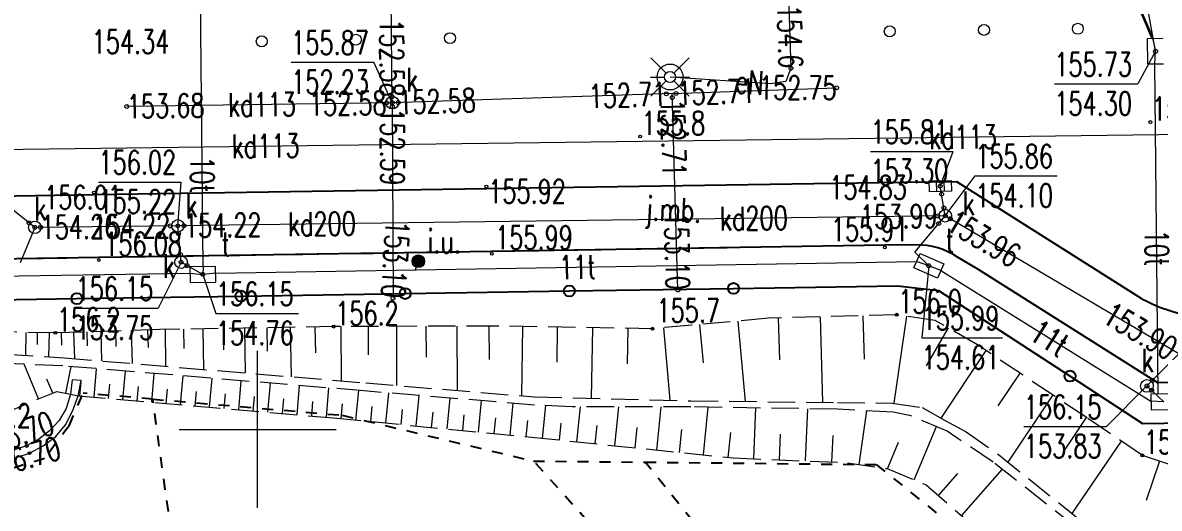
# Model space of a CAD drawing. Header units: metres. Extents: x 7583802 to 7586368, y 5958992 to 5960558.
# Drawn here: x 7585785 to 7585857.4, y 5959095 to 5959125.9 of the extents above; entities that cross this region are included whole.
import ezdxf
from ezdxf.enums import TextEntityAlignment as Align

# ---------------------------------------------------------------- set-up
doc = ezdxf.new("R2010")
doc.units = ezdxf.units.M
for name, pattern in [('1', [0]), ('2', [3, 2, -1]), ('3_1', [0]), ('3_BUBZ02', [2.45, 1.75, -0.7]), ('3_BUBZ02G', [2.45, 1.75, -0.7]), ('3_KTJZ01', [4, 3, -1]), ('3_KTKR01', [0]), ('3_PTRW02', [0]), ('4_1', [0]), ('4_SUPE_01', [0]), ('4_SUPI_01', [0]), ('4_SUPK_01', [0]), ('4_SUPT_01', [0]), ('4_SUUS22_02', [0]), ('BUF', [0]), ('GUZ', [1.4, 0.7, -0.7])]:
    doc.linetypes.add(name, pattern=pattern)
doc.layers.get('0').update_dxf_attribs({"color": 250, "linetype": 'CONTINUOUS', "lineweight": 100})
for name, color, linetype, lineweight in [('1000_L_1', 7, '1', 18), ('BUBZ_L_1', 7, '3_BUBZ02', 18), ('EBTPO_L_2', 7, '1', 18), ('KONTURY_L_0', 114, '2', 25), ('KTJZ_E_T_0', 7, 'CONTINUOUS', 15), ('KTJZ_L_0', 7, '3_KTJZ01', 18), ('KTKR_L_0', 7, '3_KTKR01', 25), ('KTOK_L_4', 7, 'CONTINUOUS', 25), ('PTRW_L_1', 7, 'CONTINUOUS', 18), ('RTPW_T_0', 7, 'CONTINUOUS', 15), ('RTPW_T_1', 7, 'CONTINUOUS', 15), ('SUPE_E_T_3', 1, 'CONTINUOUS', 15), ('SUPE_L_3', 1, '4_SUPE_01', 18), ('SUPI_L_0', 7, '4_SUPI_01', 18), ('SUPK_E_T_0', 34, 'CONTINUOUS', 15), ('SUPK_L_0', 34, '4_SUPK_01', 18), ('SUPT_E_T_0', 30, 'CONTINUOUS', 15), ('SUPT_L_0', 30, '4_SUPT_01', 18), ('SUSM_T_1', 7, 'CONTINUOUS', 18), ('SUSM_T_3', 7, 'CONTINUOUS', 18), ('SUTE_T_0', 1, 'CONTINUOUS', 18), ('SUTK_T_0', 34, 'CONTINUOUS', 18), ('SUTT_T_0', 30, 'CONTINUOUS', 18), ('SUUI_E_T_6', 7, 'CONTINUOUS', 15), ('SUUI_T_8', 7, 'CONTINUOUS', 18), ('SUUK_E_T_3', 7, 'CONTINUOUS', 15), ('SUUK_T_0', 7, 'CONTINUOUS', 18), ('SUUK_T_4', 7, 'CONTINUOUS', 13), ('SUUT_E_T_3', 7, 'CONTINUOUS', 15), ('SUUT_L_3', 7, '4_SUUS22_02', 13)]:
    doc.layers.add(name, color=color, linetype=linetype, lineweight=lineweight)
doc.styles.get("Standard").update_dxf_attribs({"font": 'Simplex.SHX', "width": 0.75})

# ---------------------------------------------------------------- blocks, each defined once
blk = doc.blocks.new('3_RTPW01')
at = {"linetype": 'CONTINUOUS'}
blk.add_circle((0, 0), 0.09, dxfattribs=at)
blk = doc.blocks.new('3_RTPW02')
at = {"linetype": 'CONTINUOUS'}
blk.add_circle((0, 0), 0.09, dxfattribs=at)
blk = doc.blocks.new('4_SUSM02')
at = {"linetype": 'CONTINUOUS'}
for p, q in [((-0.2482, 0.2459), (-1.2318, 1.2296)), ((0.2437, 0.2459), (1.2274, 1.2296)), ((-1.2542, 0), (-0.35, 0)), ((0.3456, 0), (1.2498, 0)), ((-0.2482, -0.2459), (-1.2318, -1.2296)), ((0.2437, -0.2459), (1.2274, -1.2296))]:
    blk.add_line(p, q, dxfattribs=at)
blk.add_circle((-0.0022, 0), 0.3478, dxfattribs=at)
blk = doc.blocks.new('4_SUSM04_01')
at = {"linetype": 'CONTINUOUS'}
blk.add_circle((0, 0), 0.35, dxfattribs=at)
blk = doc.blocks.new('4_SUPS01_03')
at = {"linetype": 'CONTINUOUS'}
blk.add_circle((0, 0), 0.125, dxfattribs=at)
blk = doc.blocks.new('4_SUPS01_05')
at = {"linetype": 'CONTINUOUS'}
blk.add_circle((0, 0), 0.125, dxfattribs=at)
blk = doc.blocks.new('4_SUPS01_07')
at = {"linetype": 'CONTINUOUS'}
blk.add_circle((0, 0), 0.125, dxfattribs=at)
blk = doc.blocks.new('4_SUUS31_01')
at = {"linetype": 'CONTINUOUS'}
for radius in [0.4, 0.36, 0.32, 0.28, 0.24, 0.2, 0.16, 0.12, 0.08, 0.04, 0.0114]:
    blk.add_circle((0, 0), radius, dxfattribs=at)
blk = doc.blocks.new('4_SUUS22_01')
at = {"linetype": 'CONTINUOUS'}
blk.add_circle((0, 0), 0.4, dxfattribs=at)
blk = doc.blocks.new('4_SUUS05')
at = {"linetype": 'CONTINUOUS'}
for p, q in [((-0.7, -0.35), (-0.7, 0.35)), ((-0.7, 0.35), (0.7, 0.35)), ((-0.245, 0.35), (-0.245, -0.35)), ((0.245, 0.35), (0.245, -0.35)), ((0.7, 0.35), (0.7, -0.35)), ((0.7, -0.35), (-0.7, -0.35))]:
    blk.add_line(p, q, dxfattribs=at)

msp = doc.modelspace()

# ---------------------------------------------------------------- linework, layer by layer
at = {"layer": '1000_L_1', "linetype": '1'}
for p, q in [((7585800, 5959095), (7585800, 5959105)), ((7585795, 5959100), (7585805, 5959100))]:
    msp.add_line(p, q, dxfattribs=at)
at = {"layer": 'BUBZ_L_1', "linetype": '3_BUBZ02G'}
for p, q in [((7585832.56, 5959107.08), (7585825.16, 5959106.42)), ((7585840.72, 5959107.31), (7585832.56, 5959107.08)), ((7585843.18, 5959106.95), (7585840.72, 5959107.31)), ((7585845.87, 5959105.39), (7585843.18, 5959106.95)), ((7585787.12, 5959106.15), (7585771.42, 5959106.41)), ((7585793.76, 5959106.36), (7585787.12, 5959106.15)), ((7585804.85, 5959106.55), (7585793.76, 5959106.36)), ((7585815.06, 5959106.59), (7585804.85, 5959106.55)), ((7585825.16, 5959106.42), (7585815.06, 5959106.59)), ((7585852.85, 5959100.73), (7585845.87, 5959105.39)), ((7585781.42, 5959100.02), (7585787.22, 5959102.42)), ((7585787.22, 5959102.42), (7585788.08, 5959102.25)), ((7585788.08, 5959102.25), (7585788.58, 5959102.13)), ((7585788.58, 5959102.13), (7585804.84, 5959100.73)), ((7585804.84, 5959100.73), (7585817.45, 5959099.5)), ((7585856.37, 5959098.34), (7585852.85, 5959100.73)), ((7585817.45, 5959099.5), (7585830.31, 5959098.18)), ((7585830.31, 5959098.18), (7585837.59, 5959097.87)), ((7585858.03, 5959097.77), (7585856.37, 5959098.34)), ((7585837.59, 5959097.87), (7585840.11, 5959097.5)), ((7585840.11, 5959097.5), (7585842.6, 5959096.46)), ((7585842.6, 5959096.46), (7585845.89, 5959093.58))]:
    msp.add_line(p, q, dxfattribs=at)
at = {"layer": 'BUBZ_L_1', "linetype": '3_1'}
for p, q in [((7585828.166, 5959106.688), (7585828.383, 5959104.248)), ((7585830.606, 5959106.906), (7585831.063, 5959101.779)), ((7585833.171, 5959107.097), (7585833.247, 5959104.425)), ((7585835.844, 5959107.173), (7585835.997, 5959101.721)), ((7585838.569, 5959107.249), (7585838.648, 5959104.472)), ((7585841.34, 5959107.219), (7585840.528, 5959101.667)), ((7585785.238, 5959106.181), (7585785.214, 5959104.72)), ((7585785.968, 5959106.169), (7585785.956, 5959105.421)), ((7585786.716, 5959106.157), (7585786.691, 5959104.624)), ((7585787.482, 5959106.161), (7585787.508, 5959105.366)), ((7585788.278, 5959106.187), (7585788.332, 5959104.506)), ((7585789.119, 5959106.213), (7585789.147, 5959105.324)), ((7585790.008, 5959106.241), (7585790.067, 5959104.361)), ((7585790.948, 5959106.271), (7585790.979, 5959105.277)), ((7585791.942, 5959106.303), (7585792.008, 5959104.2)), ((7585792.993, 5959106.336), (7585793.028, 5959105.224)), ((7585794.105, 5959106.366), (7585794.146, 5959104.022)), ((7585795.277, 5959106.386), (7585795.299, 5959105.155)), ((7585796.508, 5959106.407), (7585796.553, 5959103.821)), ((7585797.801, 5959106.429), (7585797.825, 5959105.071)), ((7585799.159, 5959106.453), (7585799.208, 5959103.6)), ((7585800.585, 5959106.477), (7585800.611, 5959104.979)), ((7585802.083, 5959106.503), (7585802.137, 5959103.357)), ((7585803.656, 5959106.53), (7585803.684, 5959104.877)), ((7585805.308, 5959106.552), (7585805.322, 5959103.091)), ((7585807.038, 5959106.559), (7585807.046, 5959104.753)), ((7585808.844, 5959106.566), (7585808.859, 5959102.798)), ((7585810.728, 5959106.573), (7585810.736, 5959104.607)), ((7585812.694, 5959106.581), (7585812.71, 5959102.478)), ((7585814.745, 5959106.589), (7585814.754, 5959104.448)), ((7585816.886, 5959106.559), (7585816.811, 5959102.138)), ((7585819.096, 5959106.522), (7585819.058, 5959104.279)), ((7585821.34, 5959106.484), (7585821.264, 5959101.979)), ((7585823.592, 5959106.446), (7585823.554, 5959104.184)), ((7585825.852, 5959106.482), (7585826.265, 5959101.853)), ((7585843.999, 5959106.475), (7585842.59, 5959104.046)), ((7585846.407, 5959105.032), (7585843.524, 5959100.714)), ((7585786.051, 5959101.936), (7585785.135, 5959104.149)), ((7585787.782, 5959102.309), (7585788.117, 5959104.006)), ((7585789.591, 5959102.043), (7585789.748, 5959103.87)), ((7585786.95, 5959102.308), (7585786.578, 5959103.207)), ((7585791.422, 5959101.885), (7585791.58, 5959103.718)), ((7585793.258, 5959101.727), (7585793.417, 5959103.565)), ((7585795.1, 5959101.569), (7585795.258, 5959103.411)), ((7585796.946, 5959101.41), (7585797.105, 5959103.257)), ((7585798.798, 5959101.25), (7585798.958, 5959103.103)), ((7585848.565, 5959103.591), (7585847.169, 5959101.499)), ((7585788.677, 5959102.122), (7585788.756, 5959103.034)), ((7585790.506, 5959101.964), (7585790.585, 5959102.879)), ((7585792.34, 5959101.806), (7585792.419, 5959102.724)), ((7585794.178, 5959101.648), (7585794.258, 5959102.568)), ((7585796.022, 5959101.489), (7585796.102, 5959102.412)), ((7585800.655, 5959101.09), (7585800.815, 5959102.949)), ((7585802.517, 5959100.93), (7585802.677, 5959102.793)), ((7585804.384, 5959100.769), (7585804.545, 5959102.638)), ((7585806.266, 5959100.591), (7585806.45, 5959102.479)), ((7585808.175, 5959100.405), (7585808.362, 5959102.32)), ((7585797.871, 5959101.33), (7585797.951, 5959102.255)), ((7585799.726, 5959101.17), (7585799.806, 5959102.098)), ((7585801.585, 5959101.01), (7585801.665, 5959101.941)), ((7585803.45, 5959100.85), (7585803.53, 5959101.783)), ((7585805.322, 5959100.683), (7585805.414, 5959101.62)), ((7585810.112, 5959100.216), (7585810.301, 5959102.16)), ((7585812.077, 5959100.024), (7585812.269, 5959101.996)), ((7585814.071, 5959099.83), (7585814.266, 5959101.831)), ((7585816.094, 5959099.632), (7585816.292, 5959101.663)), ((7585850.657, 5959102.194), (7585847.798, 5959097.911)), ((7585807.217, 5959100.498), (7585807.31, 5959101.449)), ((7585809.14, 5959100.311), (7585809.234, 5959101.275)), ((7585811.091, 5959100.12), (7585811.186, 5959101.099)), ((7585813.07, 5959099.927), (7585813.167, 5959100.921)), ((7585818.16, 5959099.427), (7585818.374, 5959101.514)), ((7585820.344, 5959099.203), (7585820.573, 5959101.43)), ((7585822.756, 5959098.955), (7585823.01, 5959101.43)), ((7585825.435, 5959098.68), (7585825.717, 5959101.43)), ((7585828.402, 5959098.376), (7585828.714, 5959101.412)), ((7585831.607, 5959098.125), (7585831.745, 5959101.364)), ((7585834.911, 5959097.984), (7585835.053, 5959101.31)), ((7585838.317, 5959097.763), (7585838.819, 5959101.185)), ((7585815.079, 5959099.731), (7585815.177, 5959100.739)), ((7585817.116, 5959099.533), (7585817.216, 5959100.555)), ((7585819.231, 5959099.317), (7585819.341, 5959100.388)), ((7585821.518, 5959099.082), (7585821.639, 5959100.256)), ((7585841.83, 5959096.782), (7585843.246, 5959100.172)), ((7585852.798, 5959100.764), (7585851.307, 5959098.53)), ((7585824.06, 5959098.822), (7585824.194, 5959100.126)), ((7585826.884, 5959098.532), (7585827.032, 5959099.981)), ((7585829.989, 5959098.213), (7585830.152, 5959099.8)), ((7585833.248, 5959098.055), (7585833.318, 5959099.696)), ((7585836.596, 5959097.912), (7585836.668, 5959099.598)), ((7585840.135, 5959097.49), (7585840.844, 5959099.187)), ((7585855.021, 5959099.256), (7585851.886, 5959094.638)), ((7585844.857, 5959094.484), (7585847.446, 5959097.441)), ((7585857.468, 5959097.963), (7585856.612, 5959095.472)), ((7585843.379, 5959095.778), (7585844.61, 5959097.185))]:
    msp.add_line(p, q, dxfattribs=at)
at = {"layer": 'BUBZ_L_1', "linetype": '3_BUBZ02'}
for p, q in [((7585781.52, 5959104.96), (7585787.68, 5959104.56)), ((7585787.68, 5959104.56), (7585806.9, 5959102.96)), ((7585787.59, 5959104.05), (7585781.42, 5959104.3)), ((7585806.8, 5959102.45), (7585787.59, 5959104.05)), ((7585817.65, 5959101.55), (7585806.8, 5959102.45)), ((7585806.9, 5959102.96), (7585817.63, 5959102.07)), ((7585817.63, 5959102.07), (7585827.6, 5959101.82)), ((7585827.6, 5959101.82), (7585836.94, 5959101.71)), ((7585836.94, 5959101.71), (7585840.44, 5959101.68)), ((7585840.44, 5959101.68), (7585842.34, 5959101.39)), ((7585820.04, 5959101.43), (7585817.65, 5959101.55)), ((7585827.61, 5959101.43), (7585820.04, 5959101.43)), ((7585836.94, 5959101.28), (7585827.61, 5959101.43)), ((7585840.49, 5959101.1), (7585836.94, 5959101.28)), ((7585841.54, 5959100.89), (7585840.49, 5959101.1)), ((7585843.94, 5959099.88), (7585841.54, 5959100.89)), ((7585842.34, 5959101.39), (7585843.76, 5959100.58)), ((7585843.76, 5959100.58), (7585845.15, 5959099.85)), ((7585846.86, 5959097.9), (7585843.94, 5959099.88)), ((7585845.15, 5959099.85), (7585847.2, 5959098.39)), ((7585847.2, 5959098.39), (7585852.52, 5959094.13)), ((7585852.2, 5959093.72), (7585846.86, 5959097.9))]:
    msp.add_line(p, q, dxfattribs=at)
at = {"layer": 'EBTPO_L_2', "linetype": 'BUF', "lineweight": 18}
msp.add_circle((7585826.28, 5959122.47), 0.825, dxfattribs=at)
at = {"layer": 'KONTURY_L_0', "linetype": 'GUZ'}
for p, q in [((7585788, 5959100.23), (7585788.88, 5959102.31)), ((7585793.32, 5959101.93), (7585788.88, 5959102.31)), ((7585793.32, 5959101.93), (7585805.4, 5959100.9)), ((7585795.86, 5959083.67), (7585793.32, 5959101.93)), ((7585805.4, 5959100.9), (7585817.59, 5959097.98)), ((7585788, 5959100.23), (7585786.43, 5959098.14)), ((7585786.43, 5959098.14), (7585769, 5959092.79)), ((7585832.18, 5959081.64), (7585817.59, 5959097.98)), ((7585817.59, 5959097.98), (7585824.7, 5959097.91)), ((7585824.7, 5959097.91), (7585839.42, 5959097.75)), ((7585831.22, 5959089.79), (7585824.7, 5959097.91)), ((7585839.42, 5959097.75), (7585852.99, 5959086.85))]:
    msp.add_line(p, q, dxfattribs=at)
at = {"layer": 'KTJZ_L_0', "linetype": '3_KTJZ01'}
for p, q in [((7585839.61, 5959115.72), (7585814.58, 5959115.33)), ((7585844.55, 5959115.79), (7585839.61, 5959115.72)), ((7585856.34, 5959108.33), (7585844.55, 5959115.79)), ((7585789.58, 5959114.95), (7585764.55, 5959114.55)), ((7585814.58, 5959115.33), (7585789.58, 5959114.95)), ((7585814.92, 5959111.34), (7585839.96, 5959111.75)), ((7585839.96, 5959111.75), (7585841.96, 5959111.76)), ((7585789.89, 5959110.95), (7585814.92, 5959111.34)), ((7585764.85, 5959110.56), (7585789.89, 5959110.95)), ((7585844.59, 5959110.99), (7585845.89, 5959110.22)), ((7585845.89, 5959110.22), (7585857.35, 5959102.96)), ((7585857.35, 5959102.96), (7585861.32, 5959103.03))]:
    msp.add_line(p, q, dxfattribs=at)
for centre, radius, start, end in [((7585842.029, 5959107.121), 4.64, 56.50561, 90.85689), ((7585861.459, 5959117.828), 10.79, 241.67718, 271.01324)]:
    msp.add_arc(centre, radius, start, end, dxfattribs=at)
at = {"layer": 'KTKR_L_0', "linetype": '3_KTKR01'}
for p, q in [((7585839.61, 5959115.72), (7585814.58, 5959115.33)), ((7585844.55, 5959115.79), (7585839.61, 5959115.72)), ((7585856.34, 5959108.33), (7585844.55, 5959115.79)), ((7585789.58, 5959114.95), (7585764.55, 5959114.55)), ((7585814.58, 5959115.33), (7585789.58, 5959114.95)), ((7585839.96, 5959111.75), (7585814.92, 5959111.34)), ((7585841.96, 5959111.76), (7585839.96, 5959111.75)), ((7585814.92, 5959111.34), (7585789.89, 5959110.95)), ((7585789.89, 5959110.95), (7585764.85, 5959110.56)), ((7585845.89, 5959110.22), (7585844.59, 5959110.99)), ((7585857.35, 5959102.96), (7585845.89, 5959110.22)), ((7585861.32, 5959103.03), (7585857.35, 5959102.96))]:
    msp.add_line(p, q, dxfattribs=at)
for centre, radius, start, end in [((7585842.029, 5959107.121), 4.64, 56.50561, 90.85689), ((7585861.459, 5959117.828), 10.79, 241.67718, 271.01324)]:
    msp.add_arc(centre, radius, start, end, dxfattribs=at)
at = {"layer": 'KTOK_L_4'}
for p, q in [((7585819.864, 5959108.824), (7585830.322, 5959108.987)), ((7585830.322, 5959108.987), (7585840.78, 5959109.15)), ((7585840.78, 5959109.15), (7585843.39, 5959108.86)), ((7585843.39, 5959108.86), (7585851.764, 5959103.394)), ((7585778.49, 5959108.18), (7585788.489, 5959108.336)), ((7585788.489, 5959108.336), (7585798.947, 5959108.499)), ((7585798.947, 5959108.499), (7585809.405, 5959108.661)), ((7585809.405, 5959108.661), (7585819.864, 5959108.824)), ((7585851.764, 5959103.394), (7585856.38, 5959100.38)), ((7585856.38, 5959100.38), (7585866.379, 5959100.518))]:
    msp.add_line(p, q, dxfattribs=at)
for centre in [(7585798.947, 5959108.499), (7585809.405, 5959108.661), (7585819.864, 5959108.824), (7585830.322, 5959108.987), (7585788.489, 5959108.336), (7585851.764, 5959103.394)]:
    msp.add_circle(centre, 0.35, dxfattribs=at)
at = {"layer": 'PTRW_L_1', "linetype": '3_PTRW02'}
for p, q in [((7585788.19, 5959103.15), (7585788.08, 5959102.25)), ((7585788.76, 5959103.11), (7585788.19, 5959103.15)), ((7585788.58, 5959102.13), (7585788.76, 5959103.11)), ((7585788.08, 5959102.25), (7585787.81, 5959101.34)), ((7585788.24, 5959101.2), (7585788.58, 5959102.13)), ((7585787.81, 5959101.34), (7585787.37, 5959100.56)), ((7585787.77, 5959100.28), (7585788.24, 5959101.2)), ((7585787.37, 5959100.56), (7585786.75, 5959099.91)), ((7585787.15, 5959099.55), (7585787.77, 5959100.28)), ((7585786.75, 5959099.91), (7585786.06, 5959099.37)), ((7585786.35, 5959098.94), (7585787.15, 5959099.55)), ((7585785.29, 5959098.94), (7585771.53, 5959094.48)), ((7585786.06, 5959099.37), (7585785.29, 5959098.94)), ((7585785.47, 5959098.48), (7585786.35, 5959098.94)), ((7585771.68, 5959094), (7585785.47, 5959098.48))]:
    msp.add_line(p, q, dxfattribs=at)
at = {"layer": 'SUPE_L_3', "linetype": '4_SUPE_01'}
for p, q in [((7585833.835, 5959127.553), (7585833.98, 5959123.03)), ((7585833.98, 5959123.03), (7585833.66, 5959122.19)), ((7585832.688, 5959122.042), (7585826.28, 5959122.47)), ((7585833.66, 5959122.19), (7585832.688, 5959122.042))]:
    msp.add_line(p, q, dxfattribs=at)
at = {"layer": 'SUPI_L_0', "linetype": '4_1'}
for p, q in [((7585856.965, 5959124.943), (7585854.77, 5959130.17)), ((7585810.24, 5959110.72), (7585810.043, 5959110.173))]:
    msp.add_line(p, q, dxfattribs=at)
at = {"layer": 'SUPK_L_0', "linetype": '4_1'}
for p, q in [((7585808.58, 5959120.83), (7585808.38, 5959140.31)), ((7585857.21, 5959124.11), (7585856.03, 5959130.66)), ((7585826.41, 5959121.41), (7585808.58, 5959120.83)), ((7585826.41, 5959121.41), (7585836.89, 5959121.78)), ((7585826.78, 5959108.89), (7585826.41, 5959121.41)), ((7585808.58, 5959120.83), (7585791.67, 5959120.59)), ((7585808.58, 5959120.83), (7585808.63, 5959108.37)), ((7585736.67, 5959117.25), (7585908.02, 5959119.45)), ((7585843.81, 5959113.62), (7585843.49, 5959115.51)), ((7585785.81, 5959112.88), (7585783.53, 5959114.68)), ((7585843.81, 5959113.62), (7585794.92, 5959112.98)), ((7585841.88, 5959111.3), (7585843.81, 5959113.62)), ((7585858.69, 5959104.82), (7585843.81, 5959113.62)), ((7585794.92, 5959112.98), (7585785.81, 5959112.88)), ((7585795.13, 5959110.66), (7585794.92, 5959112.98)), ((7585842.76, 5959110.43), (7585841.88, 5959111.3)), ((7585796.515, 5959109.88), (7585795.13, 5959110.66)), ((7585856.66, 5959102.77), (7585858.69, 5959104.82)), ((7585857.74, 5959101.755), (7585856.66, 5959102.77))]:
    msp.add_line(p, q, dxfattribs=at)
at = {"layer": 'SUPT_L_0', "linetype": '4_SUPT_01'}
for p, q in [((7585855.54, 5959128.45), (7585856.965, 5959125.132)), ((7585796.54, 5959110.38), (7585796.36, 5959127.734)), ((7585856.965, 5959125.132), (7585857.21, 5959124.11)), ((7585857.17, 5959123.285), (7585857.21, 5959124.11)), ((7585857.38, 5959102.25), (7585857.17, 5959123.285)), ((7585796.54, 5959110.38), (7585796.515, 5959109.88)), ((7585797.339, 5959109.96), (7585841.98, 5959110.71)), ((7585842.76, 5959110.43), (7585841.98, 5959110.71)), ((7585843.534, 5959110.137), (7585842.76, 5959110.43)), ((7585725.338, 5959108.83), (7585795.688, 5959109.965)), ((7585795.688, 5959109.965), (7585796.515, 5959109.88)), ((7585797.339, 5959109.96), (7585796.515, 5959109.88)), ((7585843.534, 5959110.137), (7585856.914, 5959101.8)), ((7585857.74, 5959101.755), (7585856.914, 5959101.8))]:
    msp.add_line(p, q, dxfattribs=at)
at = {"layer": 'SUTK_T_0', "linetype": 'CONTINUOUS'}
for p, q in [((7585802.142, 5959123.406), (7585807.408, 5959123.406)), ((7585808.58, 5959120.83), (7585807.408, 5959123.406)), ((7585839.058, 5959117.724), (7585844.323, 5959117.724)), ((7585843.49, 5959115.51), (7585844.323, 5959117.724)), ((7585843.81, 5959113.62), (7585845.722, 5959116.16)), ((7585845.722, 5959116.16), (7585850.933, 5959116.16)), ((7585789.866, 5959115.774), (7585795.131, 5959115.774)), ((7585794.92, 5959112.98), (7585795.131, 5959115.774)), ((7585785.81, 5959112.88), (7585784.879, 5959110.617)), ((7585795.13, 5959110.66), (7585793.673, 5959107.722)), ((7585788.408, 5959107.722), (7585793.673, 5959107.722)), ((7585856.66, 5959102.77), (7585854.088, 5959100.18)), ((7585848.822, 5959100.18), (7585854.088, 5959100.18))]:
    msp.add_line(p, q, dxfattribs=at)
at = {"layer": 'SUTT_T_0', "linetype": 'CONTINUOUS'}
for p, q in [((7585857.21, 5959124.11), (7585856.082, 5959122.026)), ((7585850.762, 5959122.026), (7585856.082, 5959122.026)), ((7585842.76, 5959110.43), (7585842.31, 5959105.838)), ((7585796.515, 5959109.88), (7585797.35, 5959107.39)), ((7585797.35, 5959107.39), (7585802.616, 5959107.39)), ((7585842.31, 5959105.838), (7585847.467, 5959105.838))]:
    msp.add_line(p, q, dxfattribs=at)
at = {"layer": 'SUUT_L_3', "linetype": '4_SUUS22_02'}
for p, q in [((7585856.7, 5959124.93), (7585857.7, 5959124.94)), ((7585856.72, 5959123.28), (7585856.7, 5959124.93)), ((7585857.72, 5959123.29), (7585856.72, 5959123.28)), ((7585841.8, 5959110.31), (7585842.21, 5959111.22)), ((7585842.21, 5959111.22), (7585843.72, 5959110.55)), ((7585797.33, 5959110.39), (7585795.68, 5959110.37)), ((7585795.68, 5959110.37), (7585795.7, 5959109.37)), ((7585797.35, 5959109.39), (7585797.33, 5959110.39)), ((7585843.31, 5959109.64), (7585841.8, 5959110.31)), ((7585843.72, 5959110.55), (7585843.31, 5959109.64)), ((7585795.7, 5959109.37), (7585797.35, 5959109.39)), ((7585858.56, 5959102.27), (7585856.91, 5959102.24)), ((7585856.91, 5959102.24), (7585856.92, 5959101.24)), ((7585856.92, 5959101.24), (7585858.57, 5959101.27))]:
    msp.add_line(p, q, dxfattribs=at)

# ---------------------------------------------------------------- block references
at = {"layer": 'RTPW_T_0'}
for p in [(7585856.88, 5959119.6), (7585824.37, 5959118.68), (7585840.72, 5959107.31), (7585787.12, 5959106.15), (7585804.85, 5959106.55), (7585825.16, 5959106.42), (7585856.37, 5959098.34)]:
    msp.add_blockref('3_RTPW01', p, dxfattribs=at)
at = {"layer": 'RTPW_T_1'}
for p in [(7585814.58, 5959115.48), (7585839.61, 5959115.87), (7585789.58, 5959115.1), (7585814.92, 5959111.19), (7585839.96, 5959111.6), (7585789.89, 5959110.8), (7585785.29, 5959098.94), (7585785.47, 5959098.48)]:
    msp.add_blockref('3_RTPW02', p, dxfattribs=at)
at = {"layer": 'SUSM_T_1'}
msp.add_blockref('4_SUSM02', (7585826.28, 5959122.47), dxfattribs=at)
at = {"layer": 'SUSM_T_3'}
for p in [(7585840.277, 5959125.381), (7585846.282, 5959125.472), (7585852.258, 5959125.544), (7585800.268, 5959124.747), (7585806.262, 5959124.846), (7585812.257, 5959124.946)]:
    msp.add_blockref('4_SUSM04_01', p, dxfattribs=at)
at = {"layer": 'SUTE_T_0'}
msp.add_blockref('4_SUPS01_03', (7585833.98, 5959123.03), dxfattribs=at)
at = {"layer": 'SUTK_T_0'}
for p in [(7585836.89, 5959121.78), (7585808.576, 5959121.212), (7585826.041, 5959121.398), (7585826.417, 5959121.16), (7585826.66, 5959121.419), (7585791.67, 5959120.59), (7585808.22, 5959120.825), (7585808.58, 5959120.83), (7585808.581, 5959120.58), (7585808.96, 5959120.842), (7585843.49, 5959115.51), (7585843.576, 5959115.001), (7585843.725, 5959114.12), (7585785.448, 5959113.166), (7585843.329, 5959113.614), (7585843.401, 5959113.128), (7585843.81, 5959113.62), (7585844.136, 5959113.427), (7585785.81, 5959112.88), (7585786.176, 5959112.884), (7585794.439, 5959112.975), (7585794.92, 5959112.98), (7585794.965, 5959112.478), (7585795.306, 5959112.985), (7585795.087, 5959111.14), (7585795.13, 5959110.66), (7585795.508, 5959110.447), (7585826.78, 5959108.89), (7585808.63, 5959108.37), (7585857.014, 5959103.128), (7585856.66, 5959102.77), (7585856.954, 5959102.494)]:
    msp.add_blockref('4_SUPS01_05', p, dxfattribs=at)
at = {"layer": 'SUTT_T_0'}
for p in [(7585857.21, 5959124.11), (7585842.76, 5959110.43), (7585796.515, 5959109.88)]:
    msp.add_blockref('4_SUPS01_07', p, dxfattribs=at)
at = {"layer": 'SUUI_T_8'}
msp.add_blockref('4_SUUS31_01', (7585810.24, 5959110.72), dxfattribs=at)
at = {"layer": 'SUUK_T_0', "rotation": 1.659425422076963}
msp.add_blockref('4_SUUS05', (7585843.49, 5959115.51), dxfattribs=at)
at = {"layer": 'SUUK_T_4'}
for p in [(7585808.58, 5959120.83), (7585843.81, 5959113.62), (7585785.81, 5959112.88), (7585794.92, 5959112.98), (7585795.13, 5959110.66), (7585856.66, 5959102.77)]:
    msp.add_blockref('4_SUUS22_01', p, dxfattribs=at)

# ---------------------------------------------------------------- texts
at = {"layer": 'KTJZ_E_T_0', "width": 0.7}
msp.add_text('j.mb.', height=1.5, rotation=357.36757, dxfattribs=at).set_placement((7585826.493, 5959113.808), align=Align.MIDDLE)
at = {"layer": 'RTPW_T_0', "width": 0.7}
for s, p in [('155.7', (7585856.98, 5959119.7)), ('155.8', (7585824.47, 5959118.78)), ('156.0', (7585840.82, 5959107.41)), ('156.2', (7585804.95, 5959106.65)), ('155.7', (7585825.414, 5959106.828)), ('156.2', (7585787.22, 5959106.25)), ('157.2', (7585781.52, 5959100.12)), ('156.3', (7585856.47, 5959098.44))]:
    msp.add_text(s, height=1.5, dxfattribs=at).set_placement(p)
at = {"layer": 'RTPW_T_1', "width": 0.7}
for s, p in [('154.83', (7585836.42, 5959114.679)), ('156.01', (7585786.406, 5959114.046)), ('155.92', (7585814.695, 5959114.423)), ('155.91', (7585836.527, 5959112.005)), ('156.08', (7585790.232, 5959111.071)), ('155.99', (7585815.136, 5959111.481))]:
    msp.add_text(s, height=1.5, dxfattribs=at).set_placement(p)
for rotation, p in [(19.6805, (7585782.521, 5959098.109)), (16.02651, (7585782.827, 5959096.772))]:
    msp.add_text('156.70', height=1.5, rotation=rotation, dxfattribs=at).set_placement(p)
at = {"layer": 'SUPE_E_T_3', "width": 0.7}
msp.add_text('eN', height=1.5, rotation=356.1788, dxfattribs=at).set_placement((7585831.347, 5959122.132), align=Align.MIDDLE)
at = {"layer": 'SUPK_E_T_0', "width": 0.7}
for s, rotation, p in [('kd113', 0.81314, (7585800.287, 5959120.712)), ('kd113', 0.7356, (7585844.941, 5959118.64)), ('kd113', 0.7356, (7585800.518, 5959118.07)), ('kd200', 0.75, (7585831.619, 5959113.46)), ('kd200', 0.75, (7585804.1, 5959113.1))]:
    msp.add_text(s, height=1.5, rotation=rotation, dxfattribs=at).set_placement(p, align=Align.MIDDLE)
at = {"layer": 'SUPT_E_T_0', "width": 0.7}
for s, rotation, p in [('10t', 270.59426, (7585796.479, 5959116.242)), ('10t', 270.57198, (7585857.287, 5959111.573)), ('11t', 0.96253, (7585820.379, 5959110.347)), ('11t', 328.07321, (7585850.454, 5959105.825))]:
    msp.add_text(s, height=1.5, rotation=rotation, dxfattribs=at).set_placement(p, align=Align.MIDDLE)
at = {"layer": 'SUTE_T_0', "width": 0.7}
msp.add_text('154.6', height=1.5, rotation=271.77408, dxfattribs=at).set_placement((7585833.98, 5959123.03), align=Align.MIDDLE_RIGHT)
at = {"layer": 'SUTK_T_0', "width": 0.7}
for s, rotation, p in [('152.58', 270.58823, (7585808.576, 5959121.212)), ('152.71', 1.86316, (7585826.041, 5959121.398)), ('152.75', 359.81611, (7585836.89, 5959121.78)), ('152.58', 0.81314, (7585808.22, 5959120.825)), ('153.99', 0.75, (7585843.329, 5959113.614)), ('154.22', 0.62891, (7585794.439, 5959112.975)), ('153.10', 271.20387, (7585826.78, 5959108.89)), ('153.10', 266.44406, (7585808.63, 5959108.37)), ('153.90', 329.40002, (7585858.368, 5959105.01))]:
    msp.add_text(s, height=1.5, rotation=rotation, dxfattribs=at).set_placement(p, align=Align.MIDDLE_RIGHT)
for s, p in [('155.87', (7585802.142, 5959125.406)), ('152.23', (7585802.142, 5959122.906)), ('155.81', (7585839.058, 5959119.724)), ('156.02', (7585789.866, 5959117.774)), ('155.86', (7585845.722, 5959118.16)), ('153.30', (7585839.058, 5959117.224)), ('154.10', (7585845.722, 5959115.66)), ('155.22', (7585789.866, 5959115.274)), ('156.15', (7585788.408, 5959109.722)), ('153.75', (7585788.408, 5959107.222)), ('156.15', (7585848.822, 5959102.18)), ('153.83', (7585848.822, 5959099.68))]:
    msp.add_text(s, height=1.5, dxfattribs=at).set_placement(p, align=Align.TOP_LEFT)
for s, rotation, p in [('152.71', 2.022, (7585826.746, 5959121.422)), ('153.68', 0.81314, (7585791.67, 5959120.59)), ('152.58', 1.86316, (7585808.96, 5959120.842)), ('152.71', 271.69275, (7585826.42, 5959121.068)), ('152.59', 270.22992, (7585808.581, 5959120.481)), ('154.26', 0.62891, (7585786.176, 5959112.884)), ('154.22', 0.75, (7585795.306, 5959112.985)), ('153.96', 329.40002, (7585844.136, 5959113.427))]:
    msp.add_text(s, height=1.5, rotation=rotation, dxfattribs=at).set_placement(p, align=Align.MIDDLE_LEFT)
at = {"layer": 'SUTT_T_0', "width": 0.7}
for s, p in [('154.34', (7585789.434, 5959125.468)), ('155.73', (7585850.762, 5959124.026)), ('154.30', (7585850.762, 5959121.526)), ('156.15', (7585797.35, 5959109.39)), ('155.99', (7585842.31, 5959107.838)), ('154.76', (7585797.35, 5959106.89)), ('154.61', (7585842.31, 5959105.338))]:
    msp.add_text(s, height=1.5, dxfattribs=at).set_placement(p, align=Align.TOP_LEFT)
at = {"layer": 'SUUI_E_T_6', "width": 0.7}
msp.add_text('i.u.', height=1.5, dxfattribs=at).set_placement((7585810.841, 5959111.242))
at = {"layer": 'SUUK_E_T_3', "width": 0.7}
for p in [(7585809.47, 5959121.548), (7585785.788, 5959113.321), (7585795.417, 5959113.54), (7585844.931, 5959113.664), (7585856.331, 5959103.638)]:
    msp.add_text('k', height=1.5, dxfattribs=at).set_placement(p)
msp.add_text('k', height=1.5, dxfattribs=at).set_placement((7585794.743, 5959111.165), align=Align.TOP_RIGHT)
at = {"layer": 'SUUT_E_T_3', "width": 0.7}
for p in [(7585797.706, 5959111.061), (7585843.842, 5959111.295)]:
    msp.add_text('t', height=1.5, dxfattribs=at).set_placement(p)

doc.saveas('drawing.dxf')
